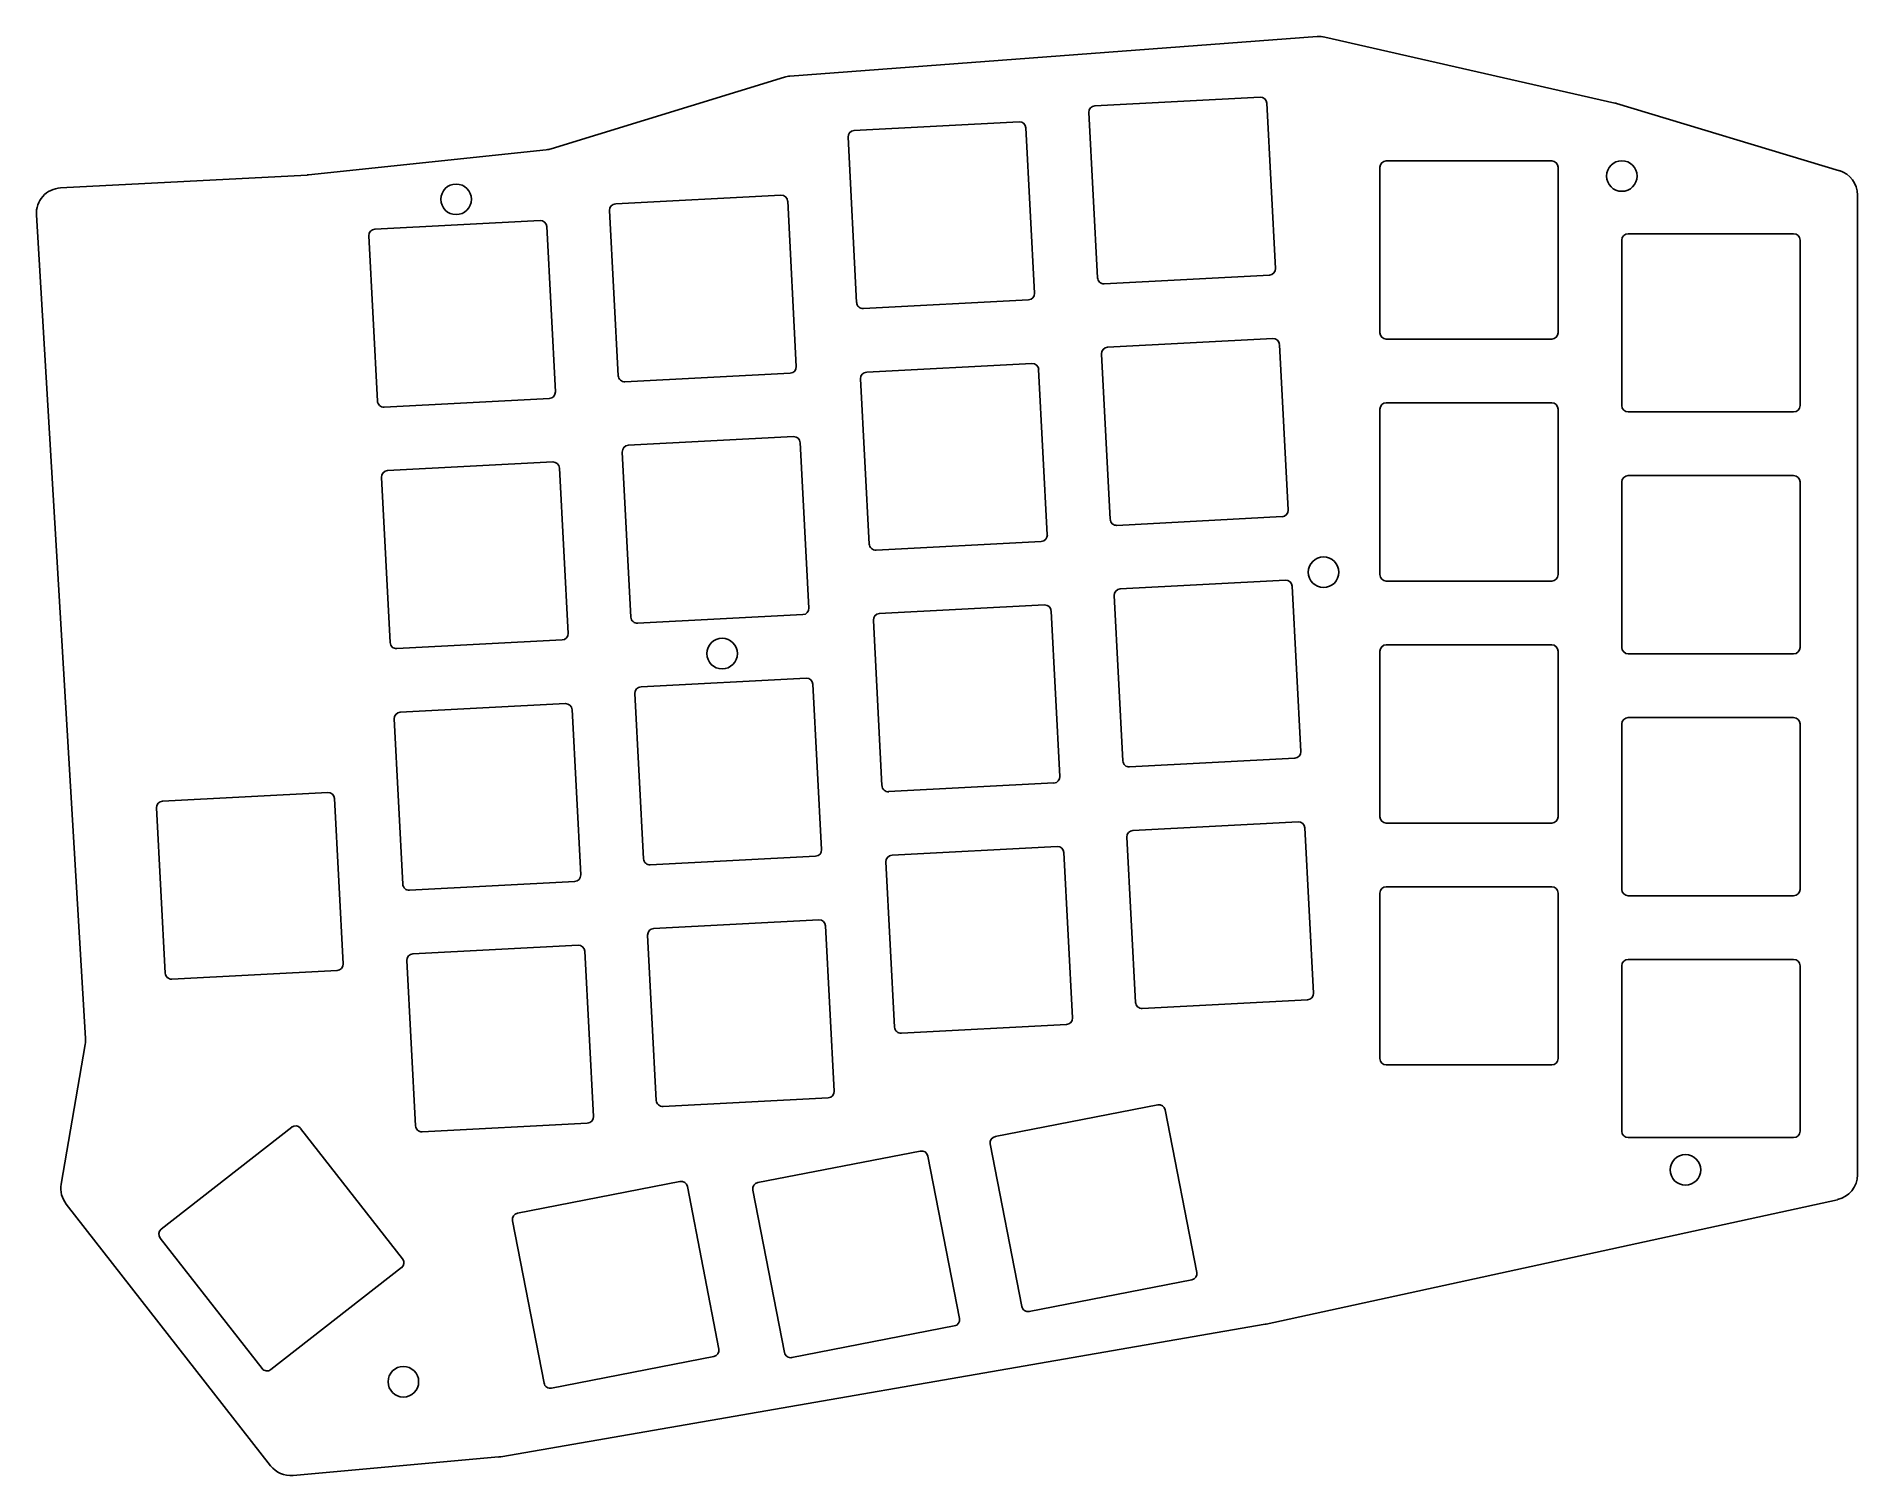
# Model space of a CAD drawing. Header units: millimetres. Extents: x 155 to 298, y -34 to 79.
import ezdxf

# ---------------------------------------------------------------- set-up
doc = ezdxf.new("R2010")
doc.units = ezdxf.units.MM

msp = doc.modelspace()

# ---------------------------------------------------------------- linework, layer by layer
for p, q in [((255.28, 79.49), (213.86, 76.38)), ((278.67, 74.26), (255.87, 79.44)), ((213.42, 76.29), (195.1, 70.67)), ((250.8, 74.73), (237.82, 74.05)), ((237.34, 73.52), (238.02, 60.54)), ((252, 61.27), (251.32, 74.26)), ((296.31, 68.95), (278.8, 74.22)), ((218.42, 71.58), (219.1, 58.6)), ((231.87, 72.78), (218.89, 72.1)), ((233.08, 59.33), (232.4, 72.31)), ((194.72, 70.59), (176.04, 68.62)), ((260.21, 69.22), (260.21, 56.22)), ((273.71, 69.72), (260.71, 69.72)), ((274.21, 56.22), (274.21, 69.22)), ((175.94, 68.61), (156.56, 67.6)), ((199.69, 65.83), (200.37, 52.85)), ((213.15, 67.03), (200.17, 66.35)), ((214.36, 53.58), (213.68, 66.56)), ((297.73, -9.91), (297.73, 67.04)), ((154.67, 65.48), (158.52, 0.79)), ((194.23, 65.04), (181.25, 64.36)), ((195.43, 51.59), (194.75, 64.57)), ((180.77, 63.84), (181.45, 50.85)), ((279.21, 63.5), (279.21, 50.5)), ((292.71, 64), (279.71, 64)), ((293.21, 50.5), (293.21, 63.5)), ((238.55, 60.07), (251.53, 60.75)), ((219.63, 58.12), (232.61, 58.8)), ((238.34, 54.55), (239.02, 41.57)), ((251.79, 55.76), (238.81, 55.08)), ((253, 42.3), (252.32, 55.28)), ((260.71, 55.72), (273.71, 55.72)), ((200.9, 52.37), (213.88, 53.05)), ((232.87, 53.81), (219.89, 53.13)), ((234.07, 40.36), (233.39, 53.34)), ((219.41, 52.6), (220.09, 39.62)), ((181.98, 50.38), (194.96, 51.06)), ((260.21, 50.22), (260.21, 37.22)), ((273.71, 50.72), (260.71, 50.72)), ((274.21, 37.22), (274.21, 50.22)), ((279.71, 50), (292.71, 50)), ((214.14, 48.06), (201.16, 47.38)), ((215.35, 34.6), (214.67, 47.59)), ((195.22, 46.07), (182.24, 45.39)), ((200.69, 46.85), (201.37, 33.87)), ((181.77, 44.86), (182.45, 31.88)), ((196.43, 32.61), (195.75, 45.59)), ((279.21, 44.5), (279.21, 31.5)), ((292.71, 45), (279.71, 45)), ((293.21, 31.5), (293.21, 44.5)), ((239.54, 41.09), (252.53, 41.78)), ((220.62, 39.15), (233.6, 39.83)), ((252.79, 36.78), (239.81, 36.1)), ((253.99, 23.33), (253.31, 36.31)), ((260.71, 36.72), (273.71, 36.72)), ((233.86, 34.84), (220.88, 34.16)), ((235.07, 21.38), (234.39, 34.36)), ((239.33, 35.58), (240.01, 22.59)), ((201.89, 33.4), (214.88, 34.08)), ((220.41, 33.63), (221.09, 20.65)), ((182.97, 31.41), (195.96, 32.09)), ((273.71, 31.71), (260.71, 31.71)), ((260.21, 31.21), (260.21, 18.21)), ((274.21, 18.21), (274.21, 31.21)), ((279.71, 31), (292.71, 31)), ((215.14, 29.09), (202.16, 28.41)), ((201.68, 27.88), (202.36, 14.9)), ((216.34, 15.63), (215.66, 28.61)), ((182.76, 25.89), (183.44, 12.91)), ((196.22, 27.09), (183.23, 26.41)), ((197.42, 13.64), (196.74, 26.62)), ((292.71, 26), (279.71, 26)), ((279.21, 25.5), (279.21, 12.5)), ((293.21, 12.5), (293.21, 25.5)), ((240.54, 22.12), (253.52, 22.8)), ((177.56, 20.11), (164.57, 19.43)), ((221.61, 20.18), (234.6, 20.86)), ((164.1, 18.9), (164.78, 5.92)), ((178.76, 6.65), (178.08, 19.63)), ((253.78, 17.81), (240.8, 17.13)), ((254.99, 4.35), (254.31, 17.33)), ((260.71, 17.71), (273.71, 17.71)), ((234.86, 15.86), (221.88, 15.18)), ((240.33, 16.6), (241.01, 3.62)), ((202.89, 14.42), (215.87, 15.11)), ((221.4, 14.66), (222.08, 1.67)), ((236.06, 2.41), (235.38, 15.39)), ((183.97, 12.43), (196.95, 13.11)), ((260.21, 12.21), (260.21, -0.79)), ((273.71, 12.71), (260.71, 12.71)), ((274.21, -0.79), (274.21, 12.21)), ((279.71, 12), (292.71, 12)), ((216.13, 10.11), (203.15, 9.43)), ((202.68, 8.91), (203.36, -4.08)), ((217.34, -3.34), (216.66, 9.64)), ((197.21, 8.12), (184.23, 7.44)), ((198.42, -5.34), (197.74, 7.65)), ((165.31, 5.45), (178.29, 6.13)), ((183.76, 6.91), (184.44, -6.07)), ((279.21, 6.5), (279.21, -6.5)), ((292.71, 7), (279.71, 7)), ((293.21, -6.5), (293.21, 6.5)), ((241.53, 3.15), (254.51, 3.83)), ((222.61, 1.2), (235.59, 1.88)), ((158.49, 0.33), (156.61, -10.65)), ((260.71, -1.28), (273.71, -1.28)), ((203.88, -4.55), (216.87, -3.87)), ((242.75, -4.43), (229.99, -6.91)), ((245.82, -17.58), (243.34, -4.82)), ((174.72, -6.18), (164.47, -14.18)), ((183.42, -16.51), (175.42, -6.27)), ((184.96, -6.54), (197.94, -5.86)), ((279.71, -7), (292.71, -7)), ((224.1, -8.05), (211.34, -10.53)), ((227.17, -21.21), (224.69, -8.45)), ((229.6, -7.49), (232.08, -20.25)), ((205.21, -10.45), (192.45, -12.93)), ((208.28, -23.61), (205.8, -10.84)), ((210.95, -11.12), (213.43, -23.88)), ((157.01, -12.22), (173.06, -32.77)), ((251.26, -21.64), (296.16, -11.87)), ((192.06, -13.52), (194.54, -26.28)), ((164.38, -14.89), (172.39, -25.13)), ((173.09, -25.22), (183.33, -17.21)), ((232.66, -20.65), (245.43, -18.17)), ((191.14, -32.06), (251.18, -21.66)), ((214.01, -24.27), (226.77, -21.79)), ((195.12, -26.67), (207.88, -24.19)), ((174.82, -33.53), (190.97, -32.08))]:
    msp.add_line(p, q)
for centre in [(279.21, 68.53), (187.63, 66.7), (255.78, 37.41), (208.53, 31.02), (284.21, -9.53), (183.49, -26.17)]:
    msp.add_circle(centre, 1.2)
for centre, radius, start, end in [((255.43, 77.49), 2, 77.1724, 94.2976), ((214.01, 74.38), 2, 94.2976, 107.0717), ((250.82, 74.23), 0.5, 3, 93), ((237.84, 73.55), 0.5, 93, 183), ((278.22, 72.31), 2, 73.2593, 77.1724), ((218.92, 71.6), 0.5, 93, 183), ((231.9, 72.29), 0.5, 3, 93), ((194.51, 72.58), 2, 276.0128, 287.0717), ((260.71, 69.22), 0.5, 90, 180), ((273.71, 69.22), 0.5, 0, 90), ((295.73, 67.04), 2, 0, 73.2593), ((156.66, 65.6), 2, 93, 183.4059), ((175.83, 70.61), 2, 273, 276.0128), ((200.19, 65.85), 0.5, 93, 183), ((213.18, 66.53), 0.5, 3, 93), ((194.25, 64.54), 0.5, 3, 93), ((181.27, 63.86), 0.5, 93, 183), ((279.71, 63.5), 0.5, 90, 180), ((292.71, 63.5), 0.5, 0, 90), ((238.52, 60.57), 0.5, 183, 273), ((251.51, 61.25), 0.5, 273, 3), ((232.58, 59.3), 0.5, 273, 3), ((219.6, 58.62), 0.5, 183, 273), ((260.71, 56.22), 0.5, 180, 270), ((273.71, 56.22), 0.5, 270, 0), ((238.84, 54.58), 0.5, 93, 183), ((251.82, 55.26), 0.5, 3, 93), ((213.86, 53.55), 0.5, 273, 3), ((219.91, 52.63), 0.5, 93, 183), ((232.9, 53.31), 0.5, 3, 93), ((194.93, 51.56), 0.5, 273, 3), ((200.87, 52.87), 0.5, 183, 273), ((181.95, 50.88), 0.5, 183, 273), ((260.71, 50.22), 0.5, 90, 180), ((273.71, 50.22), 0.5, 0, 90), ((279.71, 50.5), 0.5, 180, 270), ((292.71, 50.5), 0.5, 270, 0), ((201.19, 46.88), 0.5, 93, 183), ((214.17, 47.56), 0.5, 3, 93), ((195.25, 45.57), 0.5, 3, 93), ((182.27, 44.89), 0.5, 93, 183), ((279.71, 44.5), 0.5, 90, 180), ((292.71, 44.5), 0.5, 0, 90), ((239.52, 41.59), 0.5, 183, 273), ((252.5, 42.27), 0.5, 273, 3), ((233.58, 40.33), 0.5, 273, 3), ((220.59, 39.65), 0.5, 183, 273), ((260.71, 37.22), 0.5, 180, 270), ((273.71, 37.22), 0.5, 270, 0), ((239.83, 35.6), 0.5, 93, 183), ((252.81, 36.28), 0.5, 3, 93), ((214.85, 34.58), 0.5, 273, 3), ((233.89, 34.34), 0.5, 3, 93), ((201.87, 33.9), 0.5, 183, 273), ((220.91, 33.66), 0.5, 93, 183), ((182.95, 31.91), 0.5, 183, 273), ((195.93, 32.59), 0.5, 273, 3), ((260.71, 31.21), 0.5, 90, 180), ((273.71, 31.21), 0.5, 0, 90), ((279.71, 31.5), 0.5, 180, 270), ((292.71, 31.5), 0.5, 270, 0), ((215.16, 28.59), 0.5, 3, 93), ((202.18, 27.91), 0.5, 93, 183), ((183.26, 25.91), 0.5, 93, 183), ((196.24, 26.59), 0.5, 3, 93), ((279.71, 25.5), 0.5, 90, 180), ((292.71, 25.5), 0.5, 0, 90), ((253.49, 23.3), 0.5, 273, 3), ((240.51, 22.62), 0.5, 183, 273), ((177.58, 19.61), 0.5, 3, 93), ((221.59, 20.67), 0.5, 183, 273), ((234.57, 21.35), 0.5, 273, 3), ((164.6, 18.93), 0.5, 93, 183), ((253.81, 17.31), 0.5, 3, 93), ((260.71, 18.21), 0.5, 180, 270), ((273.71, 18.21), 0.5, 270, 0), ((234.88, 15.36), 0.5, 3, 93), ((240.83, 16.63), 0.5, 93, 183), ((202.86, 14.92), 0.5, 183, 273), ((215.85, 15.6), 0.5, 273, 3), ((221.9, 14.68), 0.5, 93, 183), ((183.94, 12.93), 0.5, 183, 273), ((196.92, 13.61), 0.5, 273, 3), ((260.71, 12.21), 0.5, 90, 180), ((273.71, 12.21), 0.5, 0, 90), ((279.71, 12.5), 0.5, 180, 270), ((292.71, 12.5), 0.5, 270, 0), ((216.16, 9.61), 0.5, 3, 93), ((203.18, 8.93), 0.5, 93, 183), ((184.26, 6.94), 0.5, 93, 183), ((197.24, 7.62), 0.5, 3, 93), ((165.28, 5.95), 0.5, 183, 273), ((178.26, 6.63), 0.5, 273, 3), ((279.71, 6.5), 0.5, 90, 180), ((292.71, 6.5), 0.5, 0, 90), ((254.49, 4.33), 0.5, 273, 3), ((241.51, 3.65), 0.5, 183, 273), ((222.58, 1.7), 0.5, 183, 273), ((235.56, 2.38), 0.5, 273, 3), ((156.52, 0.67), 2, 350.2935, 3.4059), ((260.71, -0.79), 0.5, 180, 270), ((273.71, -0.79), 0.5, 270, 0), ((203.86, -4.05), 0.5, 183, 273), ((216.84, -3.37), 0.5, 273, 3), ((197.92, -5.36), 0.5, 273, 3), ((242.85, -4.92), 0.5, 11, 101), ((175.02, -6.57), 0.5, 38, 128), ((184.94, -6.04), 0.5, 183, 273), ((230.09, -7.4), 0.5, 101, 191), ((279.71, -6.5), 0.5, 180, 270), ((292.71, -6.5), 0.5, 270, 0), ((224.2, -8.54), 0.5, 11, 101), ((295.73, -9.91), 2, 282.2824, 0), ((158.58, -10.99), 2, 170.2935, 218), ((205.31, -10.94), 0.5, 11, 101), ((211.44, -11.02), 0.5, 101, 191), ((164.78, -14.58), 0.5, 128, 218), ((192.55, -13.42), 0.5, 101, 191), ((183.03, -16.82), 0.5, 308, 38), ((245.33, -17.68), 0.5, 281, 11), ((226.68, -21.3), 0.5, 281, 11), ((232.57, -20.16), 0.5, 191, 281), ((250.84, -19.69), 2, 279.827, 282.2824), ((207.79, -23.7), 0.5, 281, 11), ((213.92, -23.78), 0.5, 191, 281), ((172.78, -24.82), 0.5, 218, 308), ((195.03, -26.18), 0.5, 191, 281), ((174.64, -31.54), 2, 218, 275.1348), ((190.79, -30.09), 2, 275.1348, 279.827)]:
    msp.add_arc(centre, radius, start, end)

doc.saveas('drawing.dxf')
